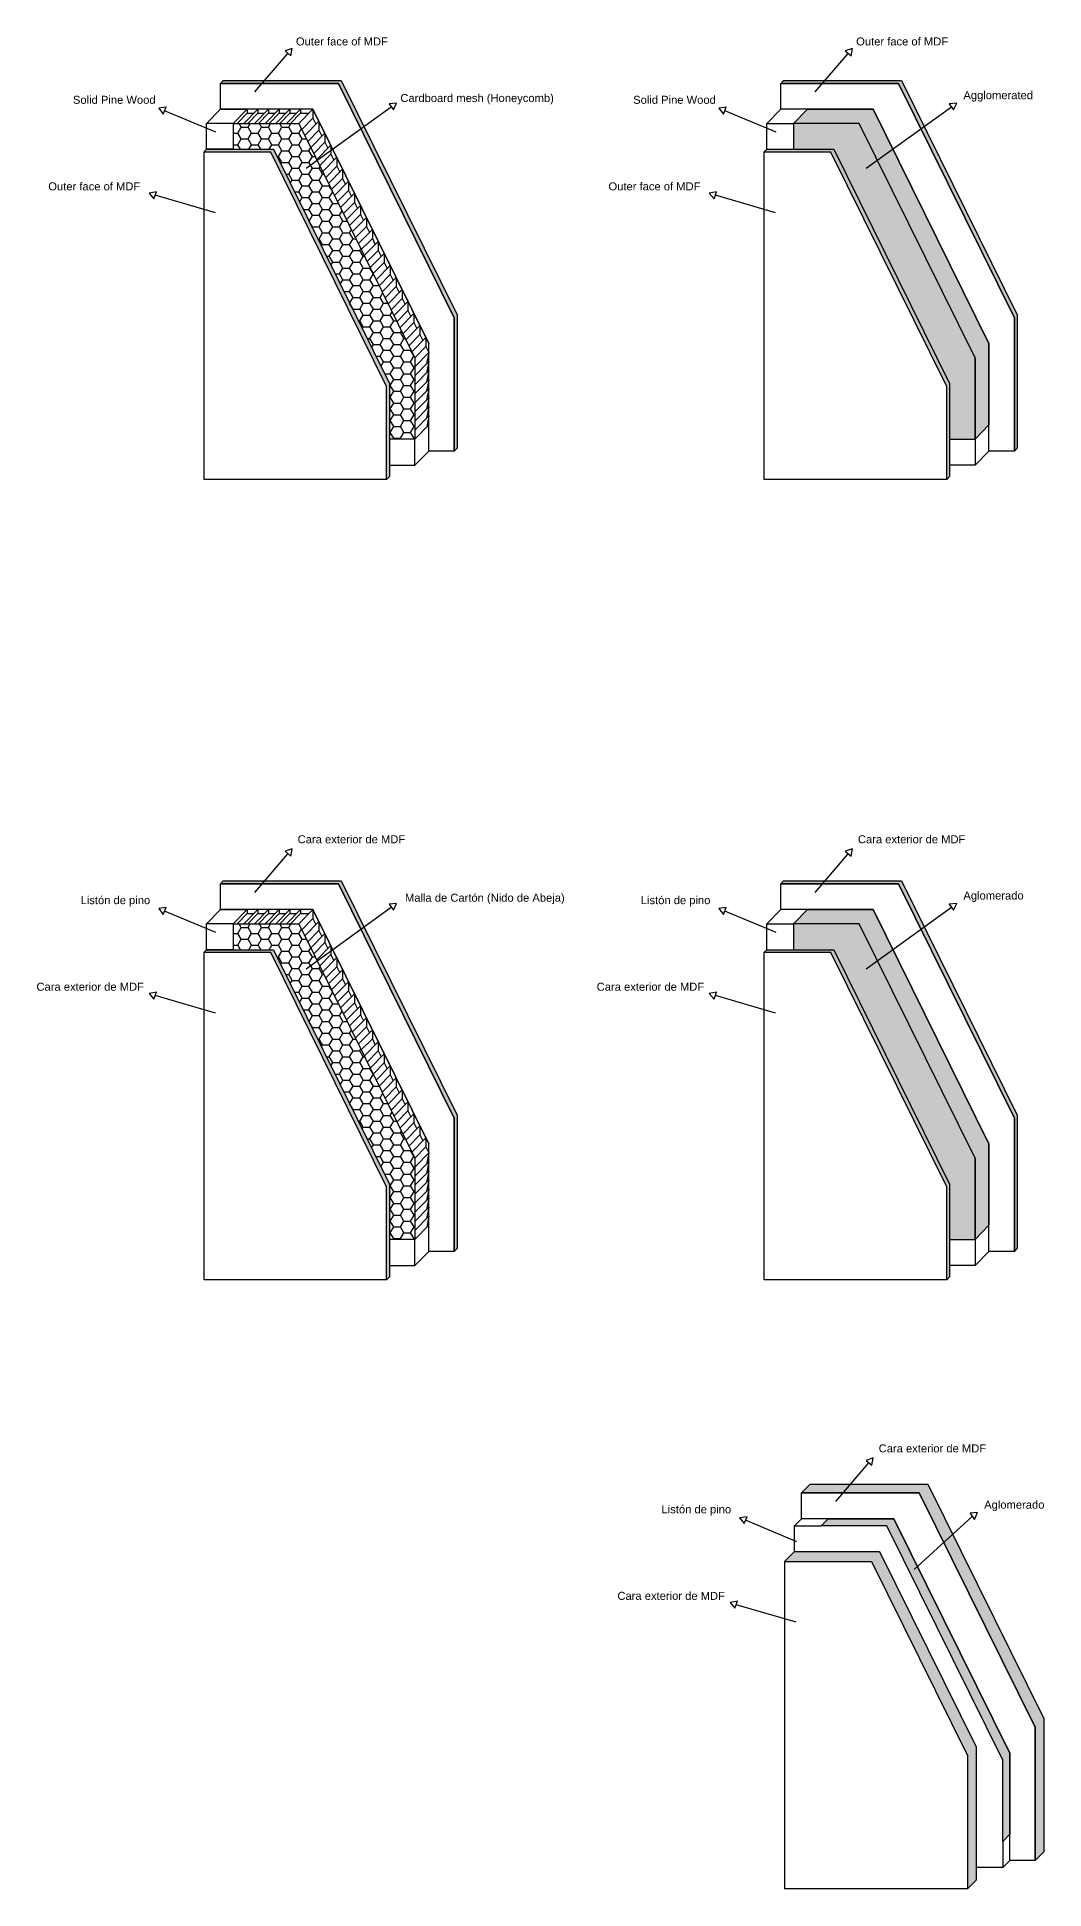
# Model space of a CAD drawing. Header units: millimetres. Extents: x 375 to 8687, y -1283 to 5744.
# Drawn here: x 375 to 4150, y -1283 to 5658 of the extents above; entities that cross this region are included whole.
import ezdxf

# ---------------------------------------------------------------- set-up
doc = ezdxf.new("R2010")
doc.units = ezdxf.units.MM
doc.layers.add('Capa1', color=252, linetype='Continuous')
doc.styles.get("Standard").update_dxf_attribs({"font": 'txt.shx'})
pattern_1 = [(37.5, (-788.388, 384.66), (-0.48001, 14.682397), [0, -11.5824, 0, -12.954, 0, -12.3825]), (7.5, (-788.388, 384.66), (13.4857, 21.50475), [0, -6.2484, 0, -10.4394, 0, -4.0005]), (327.5, (-797.761, 384.66), (23.72977, 0.043116), [0, -3.81, 0, -13.716, 0, -17.907]), (317.5, (-797.76, 384.66), (22.90669, 6.68788), [0, -1.905, 0, -8.9916, 0, -10.287])]
pattern_2 = [(37.5, (-788.388, 3384.66), (-0.48001, 14.682397), [0, -11.5824, 0, -12.954, 0, -12.3825]), (7.5, (-788.388, 3384.66), (13.4857, 21.50475), [0, -6.2484, 0, -10.4394, 0, -4.0005]), (327.5, (-797.761, 3384.66), (23.72977, 0.043116), [0, -3.81, 0, -13.716, 0, -17.907]), (317.5, (-797.76, 3384.66), (22.90669, 6.68788), [0, -1.905, 0, -8.9916, 0, -10.287])]

msp = doc.modelspace()

# ---------------------------------------------------------------- hatches: boundary and pattern name
at = {"true_color": 0x636466}
h = msp.add_hatch(color=251, dxfattribs=at)
h.dxf.hatch_style = 1
h.paths.add_polyline_path([(3534, -18.8), (3214.6, -18.8), (3177.8, -56.3), (3503.8, -56.3), (3863.2, -783.4), (3863.2, -1283.1), (3895.6, -1250.2), (3895.6, -750.4)])
h.paths.add_polyline_path([(3715, 234.6), (3425.7, 234.6), (3397.6, 201.7), (3682.6, 201.7), (3766.8, 31.3), (3802.7, 57.2)])
h.paths.add_polyline_path([(3425.7, 234.6), (3273.2, 234.6), (3240.8, 201.7), (3397.6, 201.7)])
h.paths.add_polyline_path([(3802.7, 57.2), (3766.8, 31.3), (4116.8, -676.7), (4116.8, -1176.4), (4149.2, -1143.5), (4149.2, -643.7)])
at = {"layer": 'Capa1'}
for points in [[(1063.1, 5484.8), (1073.7, 5495.6), (1515.5, 5495.6), (1504.9, 5484.8)], [(1939.1, 4106.7), (1939.1, 4606.4), (1504.9, 5484.8), (1515.5, 5495.6), (1949.7, 4617.3), (1949.7, 4117.5)], [(3163.1, 5484.8), (3173.7, 5495.6), (3615.5, 5495.6), (3604.9, 5484.8)], [(4039.1, 4106.7), (4039.1, 4606.4), (3604.9, 5484.8), (3615.5, 5495.6), (4049.7, 4617.3), (4049.7, 4117.5)], [(1685.5, 4000), (1685.5, 4348.4), (1251.3, 5226.8), (1000, 5226.8), (1010.6, 5237.6), (1261.9, 5237.6), (1696.1, 4359.2), (1696.1, 4010.8)], [(3785.5, 4000), (3785.5, 4348.4), (3351.3, 5226.8), (3100, 5226.8), (3110.6, 5237.6), (3361.9, 5237.6), (3796.1, 4359.2), (3796.1, 4010.8)], [(1063.1, 2484.8), (1073.7, 2495.6), (1515.5, 2495.6), (1504.9, 2484.8)], [(1939.1, 1106.7), (1939.1, 1606.4), (1504.9, 2484.8), (1515.5, 2495.6), (1949.7, 1617.3), (1949.7, 1117.5)], [(3163.1, 2484.8), (3173.7, 2495.6), (3615.5, 2495.6), (3604.9, 2484.8)], [(4039.1, 1106.7), (4039.1, 1606.4), (3604.9, 2484.8), (3615.5, 2495.6), (4049.7, 1617.3), (4049.7, 1117.5)], [(1685.5, 1000), (1685.5, 1348.4), (1251.3, 2226.8), (1000, 2226.8), (1010.6, 2237.6), (1261.9, 2237.6), (1696.1, 1359.2), (1696.1, 1010.8)], [(3785.5, 1000), (3785.5, 1348.4), (3351.3, 2226.8), (3100, 2226.8), (3110.6, 2237.6), (3361.9, 2237.6), (3796.1, 1359.2), (3796.1, 1010.8)]]:
    msp.add_hatch(color=256, dxfattribs=at).paths.add_polyline_path(points)
h = msp.add_hatch(dxfattribs=at)
h.set_pattern_fill('AR-SAND', color=256, scale=0.3, style=0)
h.set_pattern_definition(pattern_2)
edge = h.paths.add_edge_path()
edge.add_line((3210.6, 5334.5), (3263.1, 5387.9))
edge.add_line((3263.1, 5387.9), (3509.6, 5387.9))
edge.add_line((3509.6, 5387.9), (3943.8, 4509.5))
edge.add_line((3943.8, 4509.5), (3943.8, 4204.9))
edge.add_line((3943.8, 4204.9), (3891.4, 4151.5))
edge.add_line((3891.4, 4151.5), (3891.4, 4456.2))
edge.add_line((3891.4, 4456.2), (3457.2, 5334.5))
edge.add_line((3457.2, 5334.5), (3210.6, 5334.5))
edge.add_line((3210.6, 5334.5), (3263.1, 5387.9))
h = msp.add_hatch(dxfattribs=at)
h.set_pattern_fill('HONEY', color=256, scale=8, style=0)
h.set_pattern_definition([(0, (-2516.802, 3384.66), (38.1, 21.99704), [25.4, -50.8]), (120, (-2516.802, 3384.66), (-38.1, 21.99705), [25.4, -50.8]), (60, (-2516.802, 3384.66), (5e-06, 43.99409), [-50.8, 25.4])])
h.paths.add_polyline_path([(1110.6, 5334.5), (1110.6, 5237.6), (1261.9, 5237.6), (1696.1, 4359.2), (1696.1, 4151.5), (1791.4, 4151.5), (1791.4, 4456.2), (1357.2, 5334.5)])
h = msp.add_hatch(dxfattribs=at)
h.set_pattern_fill('AR-SAND', color=256, scale=0.3, style=0)
h.set_pattern_definition(pattern_2)
h.paths.add_polyline_path([(3210.6, 5334.5), (3210.6, 5237.6), (3361.9, 5237.6), (3796.1, 4359.2), (3796.1, 4151.5), (3891.4, 4151.5), (3891.4, 4456.2), (3457.2, 5334.5)])
h = msp.add_hatch(dxfattribs=at)
h.set_pattern_fill('AR-SAND', color=256, scale=0.3, style=0)
h.set_pattern_definition(pattern_1)
edge = h.paths.add_edge_path()
edge.add_line((3210.6, 2334.5), (3263.1, 2387.9))
edge.add_line((3263.1, 2387.9), (3509.6, 2387.9))
edge.add_line((3509.6, 2387.9), (3943.8, 1509.5))
edge.add_line((3943.8, 1509.5), (3943.8, 1204.9))
edge.add_line((3943.8, 1204.9), (3891.4, 1151.5))
edge.add_line((3891.4, 1151.5), (3891.4, 1456.2))
edge.add_line((3891.4, 1456.2), (3457.2, 2334.5))
edge.add_line((3457.2, 2334.5), (3210.6, 2334.5))
edge.add_line((3210.6, 2334.5), (3263.1, 2387.9))
h = msp.add_hatch(dxfattribs=at)
h.set_pattern_fill('HONEY', color=256, scale=8, style=0)
h.set_pattern_definition([(0, (-2516.802, 384.66), (38.1, 21.99704), [25.4, -50.8]), (120, (-2516.802, 384.66), (-38.1, 21.99705), [25.4, -50.8]), (60, (-2516.802, 384.66), (5e-06, 43.99409), [-50.8, 25.4])])
h.paths.add_polyline_path([(1110.6, 2334.5), (1110.6, 2237.6), (1261.9, 2237.6), (1696.1, 1359.2), (1696.1, 1151.5), (1791.4, 1151.5), (1791.4, 1456.2), (1357.2, 2334.5)])
h = msp.add_hatch(dxfattribs=at)
h.set_pattern_fill('AR-SAND', color=256, scale=0.3, style=0)
h.set_pattern_definition(pattern_1)
h.paths.add_polyline_path([(3210.6, 2334.5), (3210.6, 2237.6), (3361.9, 2237.6), (3796.1, 1359.2), (3796.1, 1151.5), (3891.4, 1151.5), (3891.4, 1456.2), (3457.2, 2334.5)])
h = msp.add_hatch(dxfattribs=at)
h.set_pattern_fill('AR-SAND', color=256, scale=0.3, style=0)
h.set_pattern_definition([(37.5, (-710.625, -1898.445), (-0.48001, 14.682397), [0, -11.5824, 0, -12.954, 0, -12.3825]), (7.5, (-710.625, -1898.445), (13.4857, 21.50475), [0, -6.2484, 0, -10.4394, 0, -4.0005]), (327.5, (-719.997, -1898.445), (23.72977, 0.043116), [0, -3.81, 0, -13.716, 0, -17.907]), (317.5, (-719.997, -1898.445), (22.90669, 6.68788), [0, -1.905, 0, -8.9916, 0, -10.287])])
edge = h.paths.add_edge_path()
edge.add_line((3314.6, 78.1), (3340.8, 104.8))
edge.add_line((3340.8, 104.8), (3587.4, 104.8))
edge.add_line((3587.4, 104.8), (4021.6, -773.6))
edge.add_line((4021.6, -773.6), (4021.6, -1078.2))
edge.add_line((4021.6, -1078.2), (3995.4, -1104.9))
edge.add_line((3995.4, -1104.9), (3995.4, -800.3))
edge.add_line((3995.4, -800.3), (3561.2, 78.1))
edge.add_line((3561.2, 78.1), (3314.6, 78.1))
edge.add_line((3314.6, 78.1), (3340.8, 104.8))

# ---------------------------------------------------------------- linework, layer by layer
for p, q in [((1192.3, 5452.5), (1315.9, 5597.3)), ((3292.3, 5452.5), (3415.9, 5597.3)), ((1063.1, 5484.8), (1073.7, 5495.6)), ((1504.9, 5484.8), (1063.1, 5484.8)), ((1073.7, 5495.6), (1515.5, 5495.6)), ((1515.5, 5495.6), (1949.7, 4617.3)), ((3163.1, 5484.8), (3173.7, 5495.6)), ((3604.9, 5484.8), (3163.1, 5484.8)), ((3173.7, 5495.6), (3615.5, 5495.6)), ((4039.1, 4606.4), (3604.9, 5484.8)), ((3615.5, 5495.6), (4049.7, 4617.3)), ((1046.1, 5301.6), (853.7, 5382.3)), ((1383.6, 5166.3), (1703.2, 5396.7)), ((1409.6, 5387.9), (1843.8, 4509.5)), ((3146.1, 5301.6), (2953.7, 5382.3)), ((3110.6, 5334.5), (3163.1, 5387.9)), ((3210.6, 5334.5), (3263.1, 5387.9)), ((3483.6, 5166.3), (3803.2, 5396.7)), ((3509.6, 5387.9), (3943.8, 4509.5)), ((1110.6, 5334.5), (1010.6, 5334.5)), ((1357.2, 5334.5), (1791.4, 4456.2)), ((1357.2, 5334.5), (1791.4, 4456.2)), ((3110.6, 5237.6), (3110.6, 5334.5)), ((3110.6, 5334.5), (3210.6, 5334.5)), ((1000, 5226.8), (1000, 4000)), ((3100, 5226.8), (3100, 4000)), ((1043.8, 5000.1), (818.1, 5065.4)), ((3143.8, 5000.1), (2918.1, 5065.4)), ((1939.1, 4106.7), (1939.1, 4606.4)), ((1949.7, 4617.3), (1949.7, 4117.5)), ((4039.1, 4106.7), (4039.1, 4606.4)), ((4049.7, 4617.3), (4049.7, 4117.5)), ((1791.4, 4456.2), (1791.4, 4151.5)), ((3891.4, 4456.2), (3891.4, 4053.3)), ((1791.4, 4053.3), (1791.4, 4151.5)), ((1949.7, 4117.5), (1939.1, 4106.7)), ((3891.4, 4053.3), (3943.8, 4106.7)), ((4049.7, 4117.5), (4039.1, 4106.7)), ((3891.4, 4053.3), (3796.1, 4053.3)), ((1685.5, 4000), (1000, 4000)), ((3785.5, 4000), (3100, 4000)), ((1192.3, 2452.5), (1315.9, 2597.3)), ((3292.3, 2452.5), (3415.9, 2597.3)), ((1063.1, 2484.8), (1073.7, 2495.6)), ((1504.9, 2484.8), (1063.1, 2484.8)), ((1073.7, 2495.6), (1515.5, 2495.6)), ((1515.5, 2495.6), (1949.7, 1617.3)), ((3163.1, 2484.8), (3173.7, 2495.6)), ((3604.9, 2484.8), (3163.1, 2484.8)), ((3173.7, 2495.6), (3615.5, 2495.6)), ((4039.1, 1606.4), (3604.9, 2484.8)), ((3615.5, 2495.6), (4049.7, 1617.3)), ((1046.1, 2301.6), (853.7, 2382.3)), ((1383.6, 2166.3), (1703.2, 2396.7)), ((1409.6, 2387.9), (1843.8, 1509.5)), ((3146.1, 2301.6), (2953.7, 2382.3)), ((3110.6, 2334.5), (3163.1, 2387.9)), ((3210.6, 2334.5), (3263.1, 2387.9)), ((3483.6, 2166.3), (3803.2, 2396.7)), ((3509.6, 2387.9), (3943.8, 1509.5)), ((1110.6, 2334.5), (1010.6, 2334.5)), ((1357.2, 2334.5), (1791.4, 1456.2)), ((1357.2, 2334.5), (1791.4, 1456.2)), ((3110.6, 2237.6), (3110.6, 2334.5)), ((3110.6, 2334.5), (3210.6, 2334.5)), ((1000, 2226.8), (1000, 1000)), ((3100, 2226.8), (3100, 1000)), ((1043.8, 2000.1), (818.1, 2065.4)), ((3143.8, 2000.1), (2918.1, 2065.4)), ((1939.1, 1106.7), (1939.1, 1606.4)), ((1949.7, 1617.3), (1949.7, 1117.5)), ((4039.1, 1106.7), (4039.1, 1606.4)), ((4049.7, 1617.3), (4049.7, 1117.5)), ((1791.4, 1456.2), (1791.4, 1151.5)), ((3891.4, 1456.2), (3891.4, 1053.3)), ((1791.4, 1053.3), (1791.4, 1151.5)), ((1949.7, 1117.5), (1939.1, 1106.7)), ((4049.7, 1117.5), (4039.1, 1106.7)), ((3891.4, 1053.3), (3796.1, 1053.3)), ((3891.4, 1053.3), (3943.8, 1106.7)), ((1685.5, 1000), (1000, 1000)), ((3785.5, 1000), (3100, 1000)), ((3370.1, 169.4), (3493.7, 314.2)), ((3240.8, 201.7), (3273.2, 234.6)), ((3273.2, 234.6), (3715, 234.6)), ((3715, 234.6), (4149.2, -643.7)), ((3682.6, 201.7), (3240.8, 201.7)), ((4116.8, -676.7), (3682.6, 201.7)), ((3223.9, 18.5), (3031.4, 99.2)), ((3214.6, 78.1), (3240.8, 104.8)), ((3214.6, -18.8), (3214.6, 78.1)), ((3214.6, 78.1), (3314.6, 78.1)), ((3587.4, 104.8), (4021.6, -773.6)), ((3663, -85.7), (3881, 113.6)), ((3177.8, -56.3), (3214.6, -18.8)), ((3177.8, -56.3), (3177.8, -1283.1)), ((3177.8, -56.3), (3503.8, -56.3)), ((3214.6, -18.8), (3534, -18.8)), ((3503.8, -56.3), (3863.2, -783.4)), ((3534, -18.8), (3895.6, -750.4)), ((3221.6, -283), (2995.8, -217.7)), ((4116.8, -1176.4), (4116.8, -676.7)), ((4149.2, -643.7), (4149.2, -1143.5)), ((3895.6, -750.4), (3895.6, -1250.2)), ((3863.2, -783.4), (3863.2, -1283.1)), ((3995.4, -1104.9), (3995.4, -1203.1)), ((3995.4, -1203.1), (4021.6, -1176.4)), ((4149.2, -1143.5), (4116.8, -1176.4)), ((3995.4, -1203.1), (3895.6, -1203.1)), ((3863.2, -1283.1), (3177.8, -1283.1)), ((3895.6, -1250.2), (3863.2, -1283.1))]:
    msp.add_line(p, q)
for points in [[(1331.7, 5615.8), (1305.2, 5606.4), (1326.6, 5588.2)], [(3431.7, 5615.8), (3405.2, 5606.4), (3426.6, 5588.2)], [(1939.1, 4106.7), (1843.8, 4106.7), (1843.8, 4509.5), (1409.6, 5387.9), (1063.1, 5387.9), (1063.1, 5484.8), (1504.9, 5484.8), (1939.1, 4606.4)], [(4039.1, 4106.7), (3943.8, 4106.7), (3943.8, 4509.5), (3509.6, 5387.9), (3163.1, 5387.9), (3163.1, 5484.8), (3604.9, 5484.8), (4039.1, 4606.4)], [(831.3, 5391.7), (848.2, 5369.4), (859.1, 5395.3)], [(1163.1, 5387.9), (1110.6, 5334.5), (1110.6, 5237.6), (1010.6, 5237.6), (1010.6, 5334.5), (1063.1, 5387.9)], [(1722.9, 5410.9), (1695, 5408.1), (1711.4, 5385.3)], [(2931.3, 5391.7), (2948.2, 5369.4), (2959.1, 5395.3)], [(3822.9, 5410.9), (3795, 5408.1), (3811.4, 5385.3)], [(1685.5, 4000), (1685.5, 4348.4), (1251.3, 5226.8), (1000, 5226.8), (1010.6, 5237.6), (1261.9, 5237.6), (1696.1, 4359.2), (1696.1, 4010.8)], [(3785.5, 4000), (3785.5, 4348.4), (3351.3, 5226.8), (3100, 5226.8), (3110.6, 5237.6), (3361.9, 5237.6), (3796.1, 4359.2), (3796.1, 4010.8)], [(795.2, 5073.7), (813.3, 5052.2), (822.8, 5078.6)], [(2895.2, 5073.7), (2913.3, 5052.2), (2922.8, 5078.6)], [(1696.1, 4151.5), (1696.1, 4053.3), (1791.4, 4053.3), (1843.8, 4106.7), (1843.8, 4204.9), (1791.4, 4151.5)], [(1331.7, 2615.8), (1305.2, 2606.4), (1326.6, 2588.2)], [(3431.7, 2615.8), (3405.2, 2606.4), (3426.6, 2588.2)], [(1939.1, 1106.7), (1843.8, 1106.7), (1843.8, 1509.5), (1409.6, 2387.9), (1063.1, 2387.9), (1063.1, 2484.8), (1504.9, 2484.8), (1939.1, 1606.4)], [(4039.1, 1106.7), (3943.8, 1106.7), (3943.8, 1509.5), (3509.6, 2387.9), (3163.1, 2387.9), (3163.1, 2484.8), (3604.9, 2484.8), (4039.1, 1606.4)], [(831.3, 2391.7), (848.2, 2369.4), (859.1, 2395.3)], [(1163.1, 2387.9), (1110.6, 2334.5), (1110.6, 2237.6), (1010.6, 2237.6), (1010.6, 2334.5), (1063.1, 2387.9)], [(1722.9, 2410.9), (1695, 2408.1), (1711.4, 2385.3)], [(2931.3, 2391.7), (2948.2, 2369.4), (2959.1, 2395.3)], [(3822.9, 2410.9), (3795, 2408.1), (3811.4, 2385.3)], [(1685.5, 1000), (1685.5, 1348.4), (1251.3, 2226.8), (1000, 2226.8), (1010.6, 2237.6), (1261.9, 2237.6), (1696.1, 1359.2), (1696.1, 1010.8)], [(3785.5, 1000), (3785.5, 1348.4), (3351.3, 2226.8), (3100, 2226.8), (3110.6, 2237.6), (3361.9, 2237.6), (3796.1, 1359.2), (3796.1, 1010.8)], [(795.2, 2073.7), (813.3, 2052.2), (822.8, 2078.6)], [(2895.2, 2073.7), (2913.3, 2052.2), (2922.8, 2078.6)], [(1696.1, 1151.5), (1696.1, 1053.3), (1791.4, 1053.3), (1843.8, 1106.7), (1843.8, 1204.9), (1791.4, 1151.5)], [(3509.4, 332.7), (3483, 323.3), (3504.3, 305.1)], [(4116.8, -1176.4), (4021.6, -1176.4), (4021.6, -773.6), (3587.4, 104.8), (3240.8, 104.8), (3240.8, 201.7), (3682.6, 201.7), (4116.8, -676.7)], [(3009, 108.6), (3026, 86.3), (3036.9, 112.2)], [(3900.7, 127.8), (3872.8, 125), (3889.2, 102.2)], [(2973, -209.4), (2991.1, -230.9), (3000.6, -204.5)]]:
    msp.add_lwpolyline(points, close=True)
for points in [[(3210.6, 5334.5), (3263.1, 5387.9), (3509.6, 5387.9), (3943.8, 4509.5), (3943.8, 4204.9), (3891.4, 4151.5), (3891.4, 4456.2), (3457.2, 5334.5), (3210.6, 5334.5), (3263.1, 5387.9)], [(3210.6, 5334.5), (3210.6, 5237.6), (3361.9, 5237.6), (3796.1, 4359.2), (3796.1, 4151.5), (3891.4, 4151.5), (3891.4, 4456.2), (3457.2, 5334.5), (3210.6, 5334.5)], [(3210.6, 2334.5), (3263.1, 2387.9), (3509.6, 2387.9), (3943.8, 1509.5), (3943.8, 1204.9), (3891.4, 1151.5), (3891.4, 1456.2), (3457.2, 2334.5), (3210.6, 2334.5), (3263.1, 2387.9)], [(3210.6, 2334.5), (3210.6, 2237.6), (3361.9, 2237.6), (3796.1, 1359.2), (3796.1, 1151.5), (3891.4, 1151.5), (3891.4, 1456.2), (3457.2, 2334.5), (3210.6, 2334.5)], [(3314.6, 78.1), (3340.8, 104.8), (3587.4, 104.8), (4021.6, -773.6), (4021.6, -1078.2), (3995.4, -1104.9), (3995.4, -800.3), (3561.2, 78.1), (3314.6, 78.1), (3340.8, 104.8)]]:
    msp.add_lwpolyline(points)
for p, q in [((1939.1, 4606.4), (1504.9, 5484.8)), ((1125.4, 5334.5), (1163.1, 5372.9)), ((1150.6, 5334.5), (1203.1, 5387.9)), ((1163.1, 5387.9), (1163.1, 5372.9)), ((1163.1, 5372.9), (1188.3, 5372.9)), ((1165.4, 5334.5), (1203.1, 5372.9)), ((1190.6, 5334.5), (1243.1, 5387.9)), ((1203.1, 5387.9), (1203.1, 5372.9)), ((1203.1, 5372.9), (1228.3, 5372.9)), ((1205.4, 5334.5), (1243.1, 5372.9)), ((1230.6, 5334.5), (1283.1, 5387.9)), ((1243.1, 5387.9), (1243.1, 5372.9)), ((1243.1, 5372.9), (1268.3, 5372.9)), ((1245.4, 5334.5), (1283.1, 5372.9)), ((1270.6, 5334.5), (1323.1, 5387.9)), ((1283.1, 5387.9), (1283.1, 5372.9)), ((1283.1, 5372.9), (1308.3, 5372.9)), ((1285.4, 5334.5), (1323.1, 5372.9)), ((1310.6, 5334.5), (1363.1, 5387.9)), ((1323.1, 5387.9), (1323.1, 5372.9)), ((1323.1, 5372.9), (1348.3, 5372.9)), ((1325.4, 5334.5), (1363.1, 5372.9)), ((1409.6, 5387.9), (1357.2, 5334.5)), ((1363.1, 5387.9), (1363.1, 5372.9)), ((1363.1, 5372.9), (1394.9, 5372.9)), ((1409.6, 5354), (1368.3, 5312)), ((1409.6, 5387.9), (1409.6, 5354)), ((1409.6, 5354), (1420.7, 5331.5)), ((1110.6, 5334.5), (1357.2, 5334.5)), ((1431.9, 5342.8), (1379.4, 5289.5)), ((1431.9, 5309), (1390.6, 5267)), ((1454.1, 5297.8), (1401.7, 5244.4)), ((1431.9, 5342.8), (1431.9, 5309)), ((1431.9, 5309), (1443, 5286.5)), ((1454.1, 5297.8), (1454.1, 5263.9)), ((1454.1, 5263.9), (1412.8, 5221.9)), ((1476.4, 5252.7), (1424, 5199.4)), ((1476.4, 5218.9), (1435.1, 5176.9)), ((1498.7, 5207.7), (1446.2, 5154.3)), ((1454.1, 5263.9), (1465.3, 5241.4)), ((1476.4, 5252.7), (1476.4, 5218.9)), ((1476.4, 5218.9), (1487.5, 5196.4)), ((1498.7, 5207.7), (1498.7, 5173.8)), ((1498.7, 5173.8), (1457.4, 5131.8)), ((1520.9, 5162.6), (1468.5, 5109.3)), ((1498.7, 5173.8), (1509.8, 5151.3)), ((1520.9, 5162.6), (1520.9, 5128.8)), ((1520.9, 5128.8), (1479.6, 5086.8)), ((1543.2, 5117.6), (1490.8, 5064.3)), ((1543.2, 5083.8), (1501.9, 5041.7)), ((1565.5, 5072.6), (1513, 5019.2)), ((1520.9, 5128.8), (1532.1, 5106.3)), ((1543.2, 5117.6), (1543.2, 5083.8)), ((1543.2, 5083.8), (1554.3, 5061.2)), ((1565.5, 5072.6), (1565.5, 5038.7)), ((1565.5, 5038.7), (1524.2, 4996.7)), ((1587.7, 5027.5), (1535.3, 4974.2)), ((1565.5, 5038.7), (1576.6, 5016.2)), ((1587.7, 5027.5), (1587.7, 4993.7)), ((1587.7, 4993.7), (1546.4, 4951.6)), ((1610, 4982.5), (1557.6, 4929.1)), ((1610, 4948.6), (1568.7, 4906.6)), ((1632.3, 4937.4), (1579.8, 4884.1)), ((1587.7, 4993.7), (1598.9, 4971.1)), ((1610, 4982.5), (1610, 4948.6)), ((1610, 4948.6), (1621.1, 4926.1)), ((1632.3, 4937.4), (1632.3, 4903.6)), ((1632.3, 4903.6), (1591, 4861.6)), ((1654.5, 4892.4), (1602.1, 4839)), ((1632.3, 4903.6), (1643.4, 4881.1)), ((1654.5, 4892.4), (1654.5, 4858.5)), ((1654.5, 4858.5), (1613.2, 4816.5)), ((1676.8, 4847.3), (1624.4, 4794)), ((1676.8, 4813.5), (1635.5, 4771.5)), ((1699.1, 4802.3), (1646.6, 4748.9)), ((1654.5, 4858.5), (1665.7, 4836)), ((1676.8, 4847.3), (1676.8, 4813.5)), ((1676.8, 4813.5), (1687.9, 4791)), ((1699.1, 4802.3), (1699.1, 4768.4)), ((1699.1, 4768.4), (1657.8, 4726.4)), ((1721.3, 4757.2), (1668.9, 4703.9)), ((1721.3, 4723.4), (1680, 4681.4)), ((1699.1, 4768.4), (1710.2, 4745.9)), ((1721.3, 4757.2), (1721.3, 4723.4)), ((1721.3, 4723.4), (1732.5, 4700.9)), ((1743.6, 4712.2), (1691.2, 4658.9)), ((1743.6, 4678.4), (1702.3, 4636.3)), ((1765.9, 4667.2), (1713.4, 4613.8)), ((1743.6, 4712.2), (1743.6, 4678.4)), ((1743.6, 4678.4), (1754.7, 4655.8)), ((1765.9, 4667.2), (1765.9, 4633.3)), ((1765.9, 4633.3), (1724.6, 4591.3)), ((1788.1, 4622.1), (1735.7, 4568.8)), ((1788.1, 4588.3), (1746.8, 4546.2)), ((1765.9, 4633.3), (1777, 4610.8)), ((1788.1, 4622.1), (1788.1, 4588.3)), ((1788.1, 4588.3), (1799.3, 4565.7)), ((1810.4, 4577.1), (1758, 4523.7)), ((1810.4, 4543.2), (1769.1, 4501.2)), ((1832.7, 4532), (1780.2, 4478.7)), ((1810.4, 4577.1), (1810.4, 4543.2)), ((1810.4, 4543.2), (1821.5, 4520.7)), ((1832.7, 4532), (1832.7, 4498.2)), ((1832.7, 4498.2), (1791.4, 4456.2)), ((1843.8, 4475.7), (1791.4, 4422.3)), ((1832.7, 4498.2), (1843.8, 4475.7)), ((1843.8, 4475.7), (1835, 4432.9)), ((1843.8, 4441.8), (1791.4, 4388.5)), ((1843.8, 4408), (1791.4, 4354.6)), ((1843.8, 4374.1), (1791.4, 4320.8)), ((1843.8, 4441.8), (1835, 4399)), ((1843.8, 4408), (1835, 4365.2)), ((1843.8, 4374.1), (1835, 4331.3)), ((1843.8, 4340.3), (1791.4, 4286.9)), ((1843.8, 4306.4), (1791.4, 4253.1)), ((1843.8, 4340.3), (1835, 4297.5)), ((1843.8, 4306.4), (1835, 4263.6)), ((1843.8, 4272.6), (1791.4, 4219.2)), ((1843.8, 4238.7), (1791.4, 4185.4)), ((1843.8, 4272.6), (1835, 4229.8)), ((1843.8, 4238.7), (1837, 4197.9)), ((1939.1, 1606.4), (1504.9, 2484.8)), ((1125.4, 2334.5), (1163.1, 2372.9)), ((1150.6, 2334.5), (1203.1, 2387.9)), ((1163.1, 2387.9), (1163.1, 2372.9)), ((1163.1, 2372.9), (1188.3, 2372.9)), ((1165.4, 2334.5), (1203.1, 2372.9)), ((1190.6, 2334.5), (1243.1, 2387.9)), ((1203.1, 2387.9), (1203.1, 2372.9)), ((1203.1, 2372.9), (1228.3, 2372.9)), ((1205.4, 2334.5), (1243.1, 2372.9)), ((1230.6, 2334.5), (1283.1, 2387.9)), ((1243.1, 2387.9), (1243.1, 2372.9)), ((1243.1, 2372.9), (1268.3, 2372.9)), ((1245.4, 2334.5), (1283.1, 2372.9)), ((1270.6, 2334.5), (1323.1, 2387.9)), ((1283.1, 2387.9), (1283.1, 2372.9)), ((1283.1, 2372.9), (1308.3, 2372.9)), ((1285.4, 2334.5), (1323.1, 2372.9)), ((1310.6, 2334.5), (1363.1, 2387.9)), ((1323.1, 2387.9), (1323.1, 2372.9)), ((1323.1, 2372.9), (1348.3, 2372.9)), ((1325.4, 2334.5), (1363.1, 2372.9)), ((1409.6, 2387.9), (1357.2, 2334.5)), ((1363.1, 2387.9), (1363.1, 2372.9)), ((1363.1, 2372.9), (1394.9, 2372.9)), ((1409.6, 2387.9), (1409.6, 2354)), ((1110.6, 2334.5), (1357.2, 2334.5)), ((1409.6, 2354), (1368.3, 2312)), ((1431.9, 2342.8), (1379.4, 2289.5)), ((1431.9, 2309), (1390.6, 2267)), ((1454.1, 2297.8), (1401.7, 2244.4)), ((1409.6, 2354), (1420.7, 2331.5)), ((1431.9, 2342.8), (1431.9, 2309)), ((1431.9, 2309), (1443, 2286.5)), ((1454.1, 2297.8), (1454.1, 2263.9)), ((1454.1, 2263.9), (1412.8, 2221.9)), ((1476.4, 2252.7), (1424, 2199.4)), ((1454.1, 2263.9), (1465.3, 2241.4)), ((1476.4, 2252.7), (1476.4, 2218.9)), ((1476.4, 2218.9), (1435.1, 2176.9)), ((1498.7, 2207.7), (1446.2, 2154.3)), ((1498.7, 2173.8), (1457.4, 2131.8)), ((1520.9, 2162.6), (1468.5, 2109.3)), ((1476.4, 2218.9), (1487.5, 2196.4)), ((1498.7, 2207.7), (1498.7, 2173.8)), ((1498.7, 2173.8), (1509.8, 2151.3)), ((1520.9, 2162.6), (1520.9, 2128.8)), ((1520.9, 2128.8), (1479.6, 2086.8)), ((1543.2, 2117.6), (1490.8, 2064.3)), ((1543.2, 2083.8), (1501.9, 2041.7)), ((1520.9, 2128.8), (1532.1, 2106.3)), ((1543.2, 2117.6), (1543.2, 2083.8)), ((1543.2, 2083.8), (1554.3, 2061.2)), ((1565.5, 2072.6), (1513, 2019.2)), ((1565.5, 2038.7), (1524.2, 1996.7)), ((1587.7, 2027.5), (1535.3, 1974.2)), ((1565.5, 2072.6), (1565.5, 2038.7)), ((1565.5, 2038.7), (1576.6, 2016.2)), ((1587.7, 2027.5), (1587.7, 1993.7)), ((1587.7, 1993.7), (1546.4, 1951.6)), ((1610, 1982.5), (1557.6, 1929.1)), ((1610, 1948.6), (1568.7, 1906.6)), ((1587.7, 1993.7), (1598.9, 1971.1)), ((1610, 1982.5), (1610, 1948.6)), ((1610, 1948.6), (1621.1, 1926.1)), ((1632.3, 1937.4), (1579.8, 1884.1)), ((1632.3, 1903.6), (1591, 1861.6)), ((1654.5, 1892.4), (1602.1, 1839)), ((1632.3, 1937.4), (1632.3, 1903.6)), ((1632.3, 1903.6), (1643.4, 1881.1)), ((1654.5, 1892.4), (1654.5, 1858.5)), ((1654.5, 1858.5), (1613.2, 1816.5)), ((1676.8, 1847.3), (1624.4, 1794)), ((1676.8, 1813.5), (1635.5, 1771.5)), ((1654.5, 1858.5), (1665.7, 1836)), ((1676.8, 1847.3), (1676.8, 1813.5)), ((1676.8, 1813.5), (1687.9, 1791)), ((1699.1, 1802.3), (1646.6, 1748.9)), ((1699.1, 1768.4), (1657.8, 1726.4)), ((1721.3, 1757.2), (1668.9, 1703.9)), ((1699.1, 1802.3), (1699.1, 1768.4)), ((1699.1, 1768.4), (1710.2, 1745.9)), ((1721.3, 1757.2), (1721.3, 1723.4)), ((1721.3, 1723.4), (1680, 1681.4)), ((1743.6, 1712.2), (1691.2, 1658.9)), ((1743.6, 1678.4), (1702.3, 1636.3)), ((1765.9, 1667.2), (1713.4, 1613.8)), ((1721.3, 1723.4), (1732.5, 1700.9)), ((1743.6, 1712.2), (1743.6, 1678.4)), ((1743.6, 1678.4), (1754.7, 1655.8)), ((1765.9, 1667.2), (1765.9, 1633.3)), ((1765.9, 1633.3), (1724.6, 1591.3)), ((1788.1, 1622.1), (1735.7, 1568.8)), ((1765.9, 1633.3), (1777, 1610.8)), ((1788.1, 1622.1), (1788.1, 1588.3)), ((1788.1, 1588.3), (1746.8, 1546.2)), ((1810.4, 1577.1), (1758, 1523.7)), ((1810.4, 1543.2), (1769.1, 1501.2)), ((1832.7, 1532), (1780.2, 1478.7)), ((1788.1, 1588.3), (1799.3, 1565.7)), ((1810.4, 1577.1), (1810.4, 1543.2)), ((1810.4, 1543.2), (1821.5, 1520.7)), ((1832.7, 1532), (1832.7, 1498.2)), ((1832.7, 1498.2), (1791.4, 1456.2)), ((1843.8, 1475.7), (1791.4, 1422.3)), ((1832.7, 1498.2), (1843.8, 1475.7)), ((1843.8, 1475.7), (1835, 1432.9)), ((1843.8, 1441.8), (1791.4, 1388.5)), ((1843.8, 1408), (1791.4, 1354.6)), ((1843.8, 1441.8), (1835, 1399)), ((1843.8, 1408), (1835, 1365.2)), ((1843.8, 1374.1), (1791.4, 1320.8)), ((1843.8, 1340.3), (1791.4, 1286.9)), ((1843.8, 1374.1), (1835, 1331.3)), ((1843.8, 1340.3), (1835, 1297.5)), ((1843.8, 1306.4), (1791.4, 1253.1)), ((1843.8, 1272.6), (1791.4, 1219.2)), ((1843.8, 1306.4), (1835, 1263.6)), ((1843.8, 1272.6), (1835, 1229.8)), ((1843.8, 1238.7), (1791.4, 1185.4)), ((1843.8, 1238.7), (1837, 1197.9))]:
    msp.add_line(p, q, dxfattribs=at)

# ---------------------------------------------------------------- texts
at = {"char_height": 30, "attachment_point": 1}
for s, insert, width in [('{\\fArial|b0|i0|c0|p34;Outer face of MDF}', (1345.9, 5656.9), 427.03), ('{\\fArial|b0|i0|c0|p34;Outer face of MDF}', (3445.9, 5656.9), 427.03), ('{\\fArial|b0|i0|c0|p34;Solid Pine Wood}', (510, 5438.2), 334.631), ('{\\fArial|b0|i0|c0|p34;Cardboard mesh (Honeycomb)}', (1737.4, 5444.8), 655.914), ('{\\fArial|b0|i0|c0|p34;Solid Pine Wood}', (2610, 5438.2), 334.631), ('{\\fArial|b0|i0|c0|p34;Agglomerated}', (3847.9, 5455.5), 480.789), ('{\\fArial|b0|i0|c0|p34;Outer face of MDF}', (417.5, 5113.7), 427.03), ('{\\fArial|b0|i0|c0|p34;Outer face of MDF}', (2517.5, 5113.7), 427.03), ('{\\fArial|b0|i0|c0|p34;Cara exterior de MDF}', (1352.4, 2666.4), 427.03), ('{\\fArial|b0|i0|c0|p34;Cara exterior de MDF}', (3452.4, 2666.4), 427.03), ('{\\fArial|b0|i0|c0|p34;Listón de pino}', (538.6, 2438.2), 297.522), ('{\\fArial|b0|i0|c0|p34;Malla de Cartón (Nido de Abeja)}', (1754.6, 2447.3), 655.914), ('{\\fArial|b0|i0|c0|p34;Listón de pino}', (2638.6, 2438.2), 297.522), ('{\\fArial|b0|i0|c0|p34;Aglomerado}', (3847.9, 2455.5), 480.789), ('{\\fArial|b0|i0|c0|p34;Cara exterior de MDF}', (373.2, 2113.7), 427.03), ('{\\fArial|b0|i0|c0|p34;Cara exterior de MDF}', (2473.2, 2113.7), 427.03), ('{\\fArial|b0|i0|c0|p34;Cara exterior de MDF}', (3530.2, 383.3), 427.03), ('{\\fArial|b0|i0|c0|p34;Listón de pino}', (2716.3, 155.1), 297.522), ('{\\fArial|b0|i0|c0|p34;Aglomerado}', (3925.7, 172.4), 480.789), ('{\\fArial|b0|i0|c0|p34;Cara exterior de MDF}', (2551, -169.4), 427.03)]:
    msp.add_mtext(s, dxfattribs=dict(at, insert=insert, width=width))

doc.saveas('drawing.dxf')
